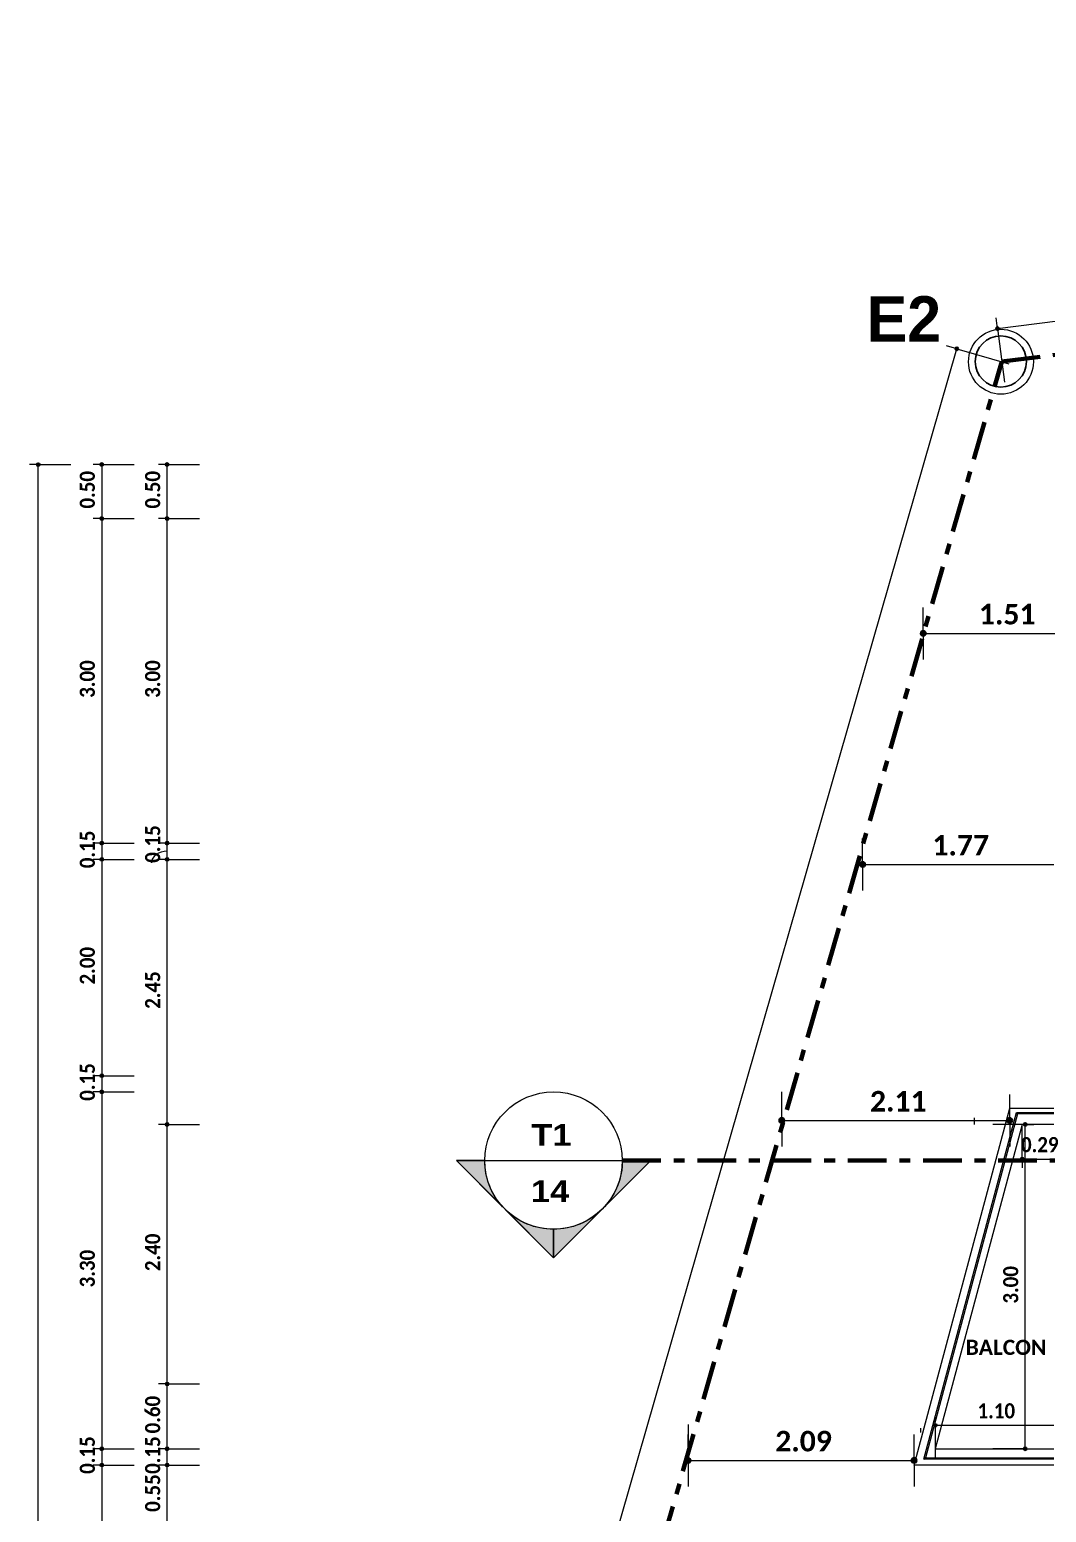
# Model space of a CAD drawing. Header units: metres. Extents: x -144 to 1000, y -717 to 29.
# Drawn here: x 773.71 to 783.11, y -557.86 to -544.15 of the extents above; entities that cross this region are included whole.
import ezdxf

# ---------------------------------------------------------------- set-up
doc = ezdxf.new("R2010")
doc.units = ezdxf.units.M
doc.linetypes.add('Dash Dot 3_16_', pattern=[0.595313, 0.357187, -0.119063, 0, -0.119063])
doc.layers.get('0').update_dxf_attribs({"color": 1})
for name, color, linetype, lineweight in [('A-ANNO-DIMS', 1, 'Continuous', 9), ('A-DETL', 1, 'Continuous', 9), ('A-DETL-THIN', 1, 'Continuous', 9), ('A-FLOR-HRAL', 1, 'Continuous', 9), ('A-WALL', 4, 'Continuous', 9), ('G-ANNO-SYMB', 1, 'Continuous', 9), ('G-ANNO-TEXT', 2, 'Continuous', 9)]:
    doc.layers.add(name, color=color, linetype=linetype, lineweight=lineweight)
doc.styles.add('Arial Black', font='', dxfattribs={"height": 0.15})
doc.styles.add('Britannic Bold_B', font='', dxfattribs={"width": 0.7})
doc.styles.add('Calibri_B', font='calibrib.ttf', dxfattribs={"height": 0.165})
doc.styles.add('Calibri_B_3', font='calibrib.ttf', dxfattribs={"height": 0.15})
doc.styles.add('Calibri_B_6', font='calibrib.ttf', dxfattribs={"width": 0.9})
doc.styles.get('Arial Black').set_extended_font_data('Arial Black')
doc.styles.get('Britannic Bold_B').set_extended_font_data('Britannic Bold', bold=True)

# ---------------------------------------------------------------- blocks, each defined once
blk = doc.blocks.new('A$C4d52d4f2')
blk.add_circle((-0.30664, -0.16869), 0.00238)
blk = doc.blocks.new('G')
at = {"layer": 'A-ANNO-DIMS', "lineweight": 25, "true_color": 0x0000ff}
h = blk.add_hatch(color=5, dxfattribs=at)
edge = h.paths.add_edge_path()
edge.add_arc((777.251, -490.412), 0.015, 0, 360)
h = blk.add_hatch(color=5, dxfattribs=at)
edge = h.paths.add_edge_path()
edge.add_arc((776.875, -490.599), 0.015, 0, 360)
at = {"layer": 'A-ANNO-DIMS', "lineweight": 25}
h = blk.add_hatch(color=256, dxfattribs=at)
edge = h.paths.add_edge_path()
edge.add_arc((768.383, -491.67), 0.015, 0, 360)
h = blk.add_hatch(color=256, dxfattribs=at)
edge = h.paths.add_edge_path()
edge.add_arc((768.97, -491.669), 0.015, 0, 360)
h = blk.add_hatch(color=256, dxfattribs=at)
edge = h.paths.add_edge_path()
edge.add_arc((769.574, -491.669), 0.015, 0, 360)
h = blk.add_hatch(color=256, dxfattribs=at)
edge = h.paths.add_edge_path()
edge.add_arc((768.97, -492.169), 0.015, 0, 360)
h = blk.add_hatch(color=256, dxfattribs=at)
edge = h.paths.add_edge_path()
edge.add_arc((768.97, -492.169), 0.015, 0, 360)
h = blk.add_hatch(color=256, dxfattribs=at)
edge = h.paths.add_edge_path()
edge.add_arc((769.574, -492.169), 0.015, 0, 360)
h = blk.add_hatch(color=256, dxfattribs=at)
edge = h.paths.add_edge_path()
edge.add_arc((769.574, -492.169), 0.015, 0, 360)
at = {"layer": 'A-ANNO-DIMS', "lineweight": 25, "true_color": 0x0000ff}
h = blk.add_hatch(color=5, dxfattribs=at)
edge = h.paths.add_edge_path()
edge.add_arc((776.564, -493.23), 0.025, 0, 360)
at = {"layer": 'A-ANNO-DIMS', "lineweight": 25}
h = blk.add_hatch(color=256, dxfattribs=at)
edge = h.paths.add_edge_path()
edge.add_arc((768.97, -495.169), 0.015, 0, 360)
h = blk.add_hatch(color=256, dxfattribs=at)
edge = h.paths.add_edge_path()
edge.add_arc((768.97, -495.169), 0.015, 0, 360)
h = blk.add_hatch(color=256, dxfattribs=at)
edge = h.paths.add_edge_path()
edge.add_arc((769.574, -495.169), 0.015, 0, 360)
h = blk.add_hatch(color=256, dxfattribs=at)
edge = h.paths.add_edge_path()
edge.add_arc((769.574, -495.169), 0.015, 0, 360)
h = blk.add_hatch(color=256, dxfattribs=at)
edge = h.paths.add_edge_path()
edge.add_arc((768.97, -495.319), 0.015, 0, 360)
h = blk.add_hatch(color=256, dxfattribs=at)
edge = h.paths.add_edge_path()
edge.add_arc((768.97, -495.319), 0.015, 0, 360)
h = blk.add_hatch(color=256, dxfattribs=at)
edge = h.paths.add_edge_path()
edge.add_arc((769.574, -495.319), 0.015, 0, 360)
h = blk.add_hatch(color=256, dxfattribs=at)
edge = h.paths.add_edge_path()
edge.add_arc((769.574, -495.319), 0.015, 0, 360)
at = {"layer": 'A-ANNO-DIMS', "lineweight": 25, "true_color": 0x0000ff}
h = blk.add_hatch(color=5, dxfattribs=at)
edge = h.paths.add_edge_path()
edge.add_arc((776.004, -495.366), 0.025, 0, 360)
at = {"layer": 'A-ANNO-DIMS', "lineweight": 25}
h = blk.add_hatch(color=256, dxfattribs=at)
edge = h.paths.add_edge_path()
edge.add_arc((768.97, -497.319), 0.015, 0, 360)
h = blk.add_hatch(color=256, dxfattribs=at)
edge = h.paths.add_edge_path()
edge.add_arc((768.97, -497.319), 0.015, 0, 360)
h = blk.add_hatch(color=256, dxfattribs=at)
edge = h.paths.add_edge_path()
edge.add_arc((768.97, -497.469), 0.015, 0, 360)
h = blk.add_hatch(color=256, dxfattribs=at)
edge = h.paths.add_edge_path()
edge.add_arc((768.97, -497.469), 0.015, 0, 360)
h = blk.add_hatch(color=256, dxfattribs=at)
edge = h.paths.add_edge_path()
edge.add_arc((769.574, -497.769), 0.015, 0, 360)
h = blk.add_hatch(color=256, dxfattribs=at)
edge = h.paths.add_edge_path()
edge.add_arc((769.574, -497.769), 0.015, 0, 360)
at = {"layer": 'A-ANNO-DIMS', "lineweight": 25, "true_color": 0x0000ff}
h = blk.add_hatch(color=5, dxfattribs=at)
edge = h.paths.add_edge_path()
edge.add_arc((775.257, -497.733), 0.025, 0, 360)
h = blk.add_hatch(color=5, dxfattribs=at)
edge = h.paths.add_edge_path()
edge.add_arc((777.364, -497.733), 0.025, 0, 360)
at = {"layer": 'A-ANNO-DIMS', "lineweight": 25}
h = blk.add_hatch(color=256, dxfattribs=at)
edge = h.paths.add_edge_path()
edge.add_arc((777.507, -497.769), 0.015, 0, 360)
h = blk.add_hatch(color=256, dxfattribs=at)
edge = h.paths.add_edge_path()
edge.add_arc((777.479, -498.09), 0.015, 0, 360)
h = blk.add_hatch(color=256, dxfattribs=at)
edge = h.paths.add_edge_path()
edge.add_arc((769.574, -500.169), 0.015, 0, 360)
h = blk.add_hatch(color=256, dxfattribs=at)
edge = h.paths.add_edge_path()
edge.add_arc((769.574, -500.169), 0.015, 0, 360)
h = blk.add_hatch(color=256, dxfattribs=at)
edge = h.paths.add_edge_path()
edge.add_arc((776.675, -500.551), 0.015, 0, 360)
h = blk.add_hatch(color=256, dxfattribs=at)
edge = h.paths.add_edge_path()
edge.add_arc((768.97, -500.768), 0.015, 0, 360)
h = blk.add_hatch(color=256, dxfattribs=at)
edge = h.paths.add_edge_path()
edge.add_arc((768.97, -500.768), 0.015, 0, 360)
h = blk.add_hatch(color=256, dxfattribs=at)
edge = h.paths.add_edge_path()
edge.add_arc((769.574, -500.768), 0.015, 0, 360)
h = blk.add_hatch(color=256, dxfattribs=at)
edge = h.paths.add_edge_path()
edge.add_arc((769.574, -500.768), 0.015, 0, 360)
h = blk.add_hatch(color=256, dxfattribs=at)
edge = h.paths.add_edge_path()
edge.add_arc((777.507, -500.768), 0.015, 0, 360)
h = blk.add_hatch(color=256, dxfattribs=at)
edge = h.paths.add_edge_path()
edge.add_arc((768.97, -500.918), 0.015, 0, 360)
h = blk.add_hatch(color=256, dxfattribs=at)
edge = h.paths.add_edge_path()
edge.add_arc((768.97, -500.918), 0.015, 0, 360)
h = blk.add_hatch(color=256, dxfattribs=at)
edge = h.paths.add_edge_path()
edge.add_arc((769.574, -500.918), 0.015, 0, 360)
h = blk.add_hatch(color=256, dxfattribs=at)
edge = h.paths.add_edge_path()
edge.add_arc((769.574, -500.918), 0.015, 0, 360)
at = {"layer": 'A-ANNO-DIMS', "lineweight": 25, "true_color": 0x0000ff}
h = blk.add_hatch(color=5, dxfattribs=at)
edge = h.paths.add_edge_path()
edge.add_arc((774.39, -500.876), 0.025, 0, 360)
h = blk.add_hatch(color=5, dxfattribs=at)
edge = h.paths.add_edge_path()
edge.add_arc((776.48, -500.876), 0.025, 0, 360)
at = {"layer": 'G-ANNO-SYMB', "extrusion": (0, 0, -1)}
h = blk.add_hatch(color=256, dxfattribs=at)
edge = h.paths.add_edge_path()
edge.add_arc((-773.147, -498.104), 0.636, 317.9216, 360)
edge.add_line((-772.511, -498.104), (-772.249, -498.104))
edge.add_line((-772.249, -498.104), (-772.675, -498.53))
h = blk.add_hatch(color=256, dxfattribs=at)
edge = h.paths.add_edge_path()
edge.add_line((-773.618, -498.53), (-774.045, -498.104))
edge.add_line((-774.045, -498.104), (-773.782, -498.104))
edge.add_arc((-773.147, -498.104), 0.636, 180, 222.0784)
h = blk.add_hatch(color=256, dxfattribs=at)
edge = h.paths.add_edge_path()
edge.add_line((-772.698, -498.553), (-773.147, -499.002))
edge.add_line((-773.147, -499.002), (-773.147, -498.739))
edge.add_arc((-773.147, -498.104), 0.635, 270, 315)
h = blk.add_hatch(color=256, dxfattribs=at)
edge = h.paths.add_edge_path()
edge.add_arc((-773.147, -498.104), 0.635, 225, 270)
edge.add_line((-773.147, -498.739), (-773.147, -499.002))
edge.add_line((-773.147, -499.002), (-773.596, -498.553))
at = {"layer": 'A-ANNO-DIMS', "color": 5, "true_color": 0x0000ff}
for p, q in [((777.251, -490.412), (798.727, -487.649)), ((777.251, -490.412), (777.238, -490.313)), ((777.251, -490.412), (777.315, -490.908)), ((769.894, -514.89), (776.875, -490.599)), ((776.875, -490.599), (776.779, -490.571)), ((776.875, -490.599), (777.356, -490.737)), ((776.564, -493.23), (776.564, -492.99)), ((776.564, -493.23), (778.071, -493.23)), ((776.564, -493.23), (776.564, -493.47)), ((776.004, -495.366), (776.004, -495.126)), ((776.004, -495.366), (777.771, -495.366)), ((776.004, -495.366), (776.004, -495.606)), ((775.257, -497.733), (775.257, -497.493)), ((777.364, -497.733), (777.364, -497.493)), ((775.257, -497.733), (777.364, -497.733)), ((775.257, -497.733), (775.257, -497.973)), ((777.364, -497.733), (777.364, -497.973)), ((774.39, -500.876), (774.39, -500.636)), ((776.48, -500.876), (776.48, -500.636)), ((774.39, -500.876), (776.48, -500.876)), ((774.39, -500.876), (774.39, -501.116)), ((776.48, -500.876), (776.48, -501.116))]:
    blk.add_line(p, q, dxfattribs=at)
at = {"layer": 'A-ANNO-DIMS'}
for p, q in [((768.383, -491.67), (768.303, -491.67)), ((768.383, -513.269), (768.383, -491.67)), ((768.383, -491.67), (768.683, -491.67)), ((768.97, -491.669), (768.89, -491.669)), ((768.97, -491.669), (768.97, -492.169)), ((768.97, -491.669), (769.27, -491.669)), ((769.574, -491.669), (769.494, -491.669)), ((769.574, -492.169), (769.574, -491.669)), ((769.574, -491.669), (769.874, -491.669)), ((768.97, -492.169), (768.89, -492.169)), ((768.97, -492.169), (768.89, -492.169)), ((768.97, -492.169), (769.27, -492.169)), ((768.97, -492.169), (768.97, -495.169)), ((768.97, -492.169), (769.27, -492.169)), ((769.574, -492.169), (769.494, -492.169)), ((769.574, -492.169), (769.494, -492.169)), ((769.574, -495.169), (769.574, -492.169)), ((769.574, -492.169), (769.874, -492.169)), ((769.574, -492.169), (769.874, -492.169)), ((768.97, -495.169), (768.89, -495.169)), ((768.97, -495.169), (768.89, -495.169)), ((768.97, -495.169), (769.27, -495.169)), ((768.97, -495.169), (768.97, -495.319)), ((768.97, -495.169), (769.27, -495.169)), ((769.574, -495.169), (769.494, -495.169)), ((769.574, -495.169), (769.494, -495.169)), ((769.574, -495.319), (769.574, -495.169)), ((769.574, -495.169), (769.874, -495.169)), ((769.574, -495.169), (769.874, -495.169)), ((768.97, -495.319), (768.89, -495.319)), ((768.97, -495.319), (768.89, -495.319)), ((768.97, -495.319), (769.27, -495.319)), ((768.97, -495.319), (768.97, -497.319)), ((768.97, -495.319), (769.27, -495.319)), ((769.574, -495.319), (769.494, -495.319)), ((769.574, -495.319), (769.494, -495.319)), ((769.574, -497.769), (769.574, -495.319)), ((769.574, -495.319), (769.874, -495.319)), ((769.574, -495.319), (769.874, -495.319)), ((768.97, -497.319), (768.89, -497.319)), ((768.97, -497.319), (768.89, -497.319)), ((768.97, -497.319), (769.27, -497.319)), ((768.97, -497.319), (768.97, -497.469)), ((768.97, -497.319), (769.27, -497.319)), ((768.97, -497.469), (768.89, -497.469)), ((768.97, -497.469), (768.89, -497.469)), ((768.97, -497.469), (769.27, -497.469)), ((768.97, -497.469), (768.97, -500.768)), ((768.97, -497.469), (769.27, -497.469)), ((769.574, -497.769), (769.494, -497.769)), ((769.574, -497.769), (769.494, -497.769)), ((769.574, -500.169), (769.574, -497.769)), ((769.574, -497.769), (769.874, -497.769)), ((769.574, -497.769), (769.874, -497.769)), ((777.507, -497.769), (777.207, -497.769)), ((777.479, -498.09), (777.479, -497.79)), ((777.507, -500.768), (777.507, -497.769)), ((777.507, -497.769), (777.587, -497.769)), ((777.479, -498.09), (777.771, -498.09)), ((777.479, -498.09), (777.479, -498.17)), ((769.574, -500.169), (769.494, -500.169)), ((769.574, -500.169), (769.494, -500.169)), ((769.574, -500.768), (769.574, -500.169)), ((769.574, -500.169), (769.874, -500.169)), ((769.574, -500.169), (769.874, -500.169)), ((776.675, -500.551), (776.675, -500.471)), ((776.675, -500.551), (777.771, -500.551)), ((776.675, -500.551), (776.675, -500.851)), ((768.97, -500.768), (768.89, -500.768)), ((768.97, -500.768), (768.89, -500.768)), ((768.97, -500.768), (769.27, -500.768)), ((768.97, -500.768), (768.97, -500.918)), ((768.97, -500.768), (769.27, -500.768)), ((769.574, -500.768), (769.494, -500.768)), ((769.574, -500.768), (769.494, -500.768)), ((769.574, -500.918), (769.574, -500.768)), ((769.574, -500.768), (769.874, -500.768)), ((769.574, -500.768), (769.874, -500.768)), ((777.507, -500.768), (777.207, -500.768)), ((777.507, -500.768), (777.587, -500.768)), ((768.97, -500.918), (768.89, -500.918)), ((768.97, -500.918), (768.89, -500.918)), ((768.97, -500.918), (769.27, -500.918)), ((768.97, -500.918), (768.97, -503.769)), ((768.97, -500.918), (769.27, -500.918)), ((769.574, -500.918), (769.494, -500.918)), ((769.574, -500.918), (769.494, -500.918)), ((769.574, -501.469), (769.574, -500.918)), ((769.574, -500.918), (769.874, -500.918)), ((769.574, -500.918), (769.874, -500.918))]:
    blk.add_line(p, q, dxfattribs=at)
at = {"layer": 'A-ANNO-DIMS', "color": 5, "lineweight": 25, "true_color": 0x0000ff}
for centre, radius in [((777.251, -490.412), 0.015), ((776.875, -490.599), 0.015), ((776.564, -493.23), 0.025), ((776.004, -495.366), 0.025), ((775.257, -497.733), 0.025), ((777.364, -497.733), 0.025), ((774.39, -500.876), 0.025), ((776.48, -500.876), 0.025)]:
    blk.add_circle(centre, radius, dxfattribs=at)
at = {"layer": 'A-ANNO-DIMS', "lineweight": 25}
for centre in [(768.383, -491.67), (768.97, -491.669), (769.574, -491.669), (768.97, -492.169), (768.97, -492.169), (769.574, -492.169), (769.574, -492.169), (768.97, -495.169), (768.97, -495.169), (769.574, -495.169), (769.574, -495.169), (768.97, -495.319), (768.97, -495.319), (769.574, -495.319), (769.574, -495.319), (768.97, -497.319), (768.97, -497.319), (768.97, -497.469), (768.97, -497.469), (769.574, -497.769), (769.574, -497.769), (777.507, -497.769), (777.479, -498.09), (769.574, -500.169), (769.574, -500.169), (776.675, -500.551), (768.97, -500.768), (768.97, -500.768), (769.574, -500.768), (769.574, -500.768), (777.507, -500.768), (768.97, -500.918), (768.97, -500.918), (769.574, -500.918), (769.574, -500.918)]:
    blk.add_circle(centre, 0.015, dxfattribs=at)
at = {"layer": 'A-ANNO-DIMS'}
blk.add_ellipse((769.574, -495.351), major_axis=(0.145, 0), ratio=0.736469, start_param=1.570796, end_param=3.141593, dxfattribs=at)
at = {"layer": 'A-DETL', "color": 7, "linetype": 'Dash Dot 3_16_', "lineweight": 70}
for p, q in [((777.29, -490.718), (798.766, -487.954)), ((770.31, -515.01), (777.29, -490.718))]:
    blk.add_line(p, q, dxfattribs=at)
at = {"layer": 'A-DETL', "color": 253, "true_color": 0xb6b6b6}
for p, q in [((776.564, -493.219), (776.564, -493.179)), ((776.564, -493.219), (776.564, -493.179)), ((776.004, -495.169), (776.004, -495.129)), ((776.004, -495.169), (776.004, -495.129)), ((775.257, -497.529), (775.257, -497.469)), ((775.257, -497.529), (775.257, -497.469)), ((777.038, -497.769), (777.038, -497.709)), ((774.39, -500.544), (774.39, -500.744)), ((776.542, -500.618), (776.542, -500.578))]:
    blk.add_line(p, q, dxfattribs=at)
at = {"layer": 'A-DETL-THIN'}
blk.add_circle((777.283, -490.719), 0.3, dxfattribs=at)
at = {"layer": 'A-FLOR-HRAL'}
for p, q in [((776.569, -500.864), (777.428, -497.658)), ((777.437, -497.67), (776.584, -500.852)), ((777.428, -497.658), (777.771, -497.658)), ((777.428, -497.658), (777.437, -497.67)), ((777.771, -497.67), (777.437, -497.67)), ((776.569, -500.864), (776.584, -500.852)), ((777.771, -500.864), (776.569, -500.864)), ((776.584, -500.852), (777.771, -500.852))]:
    blk.add_line(p, q, dxfattribs=at)
at = {"layer": 'A-WALL'}
for p, q in [((776.48, -500.918), (777.364, -497.619)), ((777.364, -497.619), (777.771, -497.619)), ((777.479, -497.769), (776.675, -500.768)), ((777.771, -497.769), (777.479, -497.769)), ((776.675, -500.768), (777.771, -500.768)), ((777.771, -500.918), (776.48, -500.918))]:
    blk.add_line(p, q, dxfattribs=at)
at = {"layer": 'G-ANNO-SYMB', "lineweight": 18, "extrusion": (0, 0, -1)}
for p, q in [((773.147, -499.002), (772.249, -498.104)), ((772.512, -498.104), (772.249, -498.104)), ((772.675, -498.53), (772.249, -498.104)), ((772.249, -498.104), (772.511, -498.104)), ((773.147, -499.002), (774.045, -498.104)), ((774.045, -498.104), (773.618, -498.53)), ((773.782, -498.104), (774.045, -498.104)), ((773.782, -498.104), (774.045, -498.104)), ((773.147, -499.002), (772.698, -498.553)), ((773.596, -498.553), (773.147, -499.002)), ((773.147, -498.739), (773.147, -499.002)), ((773.147, -499.002), (773.147, -498.739))]:
    blk.add_line(p, q, dxfattribs=at)
at = {"layer": 'G-ANNO-SYMB', "lineweight": 18}
blk.add_line((772.512, -498.104), (773.782, -498.104), dxfattribs=at)
at = {"layer": 'G-ANNO-SYMB', "linetype": 'Dash Dot 3_16_', "lineweight": 70}
blk.add_line((773.782, -498.104), (782.347, -498.104), dxfattribs=at)
at = {"layer": 'G-ANNO-SYMB', "lineweight": 18, "extrusion": (0, 0, -1)}
for radius, start, end in [(0.635, 0, 180), (0.636, 317.9216, 0), (0.635, 180, 0), (0.636, 180, 222.0784), (0.635, 270, 315), (0.635, 225, 270)]:
    blk.add_arc((-773.147, -498.104), radius, start, end, dxfattribs=at)
at = {"layer": 'A-ANNO-DIMS', "char_height": 0.14, "width": 0.37613, "attachment_point": 1, "rotation": 90, "line_spacing_factor": 1.158048, "style": 'Calibri_B_6'}
for s, insert in [('0.50', (768.766, -492.076)), ('0.50', (769.37, -492.076)), ('3.00', (768.766, -493.826)), ('3.00', (769.37, -493.826)), ('0.15', (768.766, -495.401)), ('0.15', (769.37, -495.351)), ('2.00', (768.766, -496.476)), ('2.45', (769.37, -496.701)), ('0.15', (768.766, -497.551)), ('2.40', (769.37, -499.126)), ('3.30', (768.766, -499.276)), ('3.00', (777.303, -499.426)), ('0.60', (769.37, -500.626)), ('0.15', (768.766, -501)), ('0.15', (769.37, -501)), ('0.55', (769.37, -501.351))]:
    blk.add_mtext(s, dxfattribs=dict(at, insert=insert))
at = {"layer": 'A-ANNO-DIMS', "color": 5, "true_color": 0x0000ff, "char_height": 0.19, "width": 0.57208, "attachment_point": 1, "line_spacing_factor": 1.158048, "style": 'Calibri_B_3'}
for s, insert in [('1.51', (777.079, -492.957)), ('1.77', (776.649, -495.093)), ('2.11', (776.072, -497.46)), ('2.09', (775.196, -500.602))]:
    blk.add_mtext(s, dxfattribs=dict(at, insert=insert))
at = {"layer": 'A-ANNO-DIMS', "char_height": 0.14, "width": 0.37613, "attachment_point": 1, "line_spacing_factor": 1.158048, "style": 'Calibri_B_6'}
for s, insert in [('0.29', (777.468, -497.886)), ('1.10', (777.066, -500.347))]:
    blk.add_mtext(s, dxfattribs=dict(at, insert=insert))
at = {"layer": 'G-ANNO-SYMB', "style": 'Arial Black'}
for s, p in [('T1', (772.94, -497.967)), ('14', (772.937, -498.487))]:
    blk.add_text(s, height=0.2, dxfattribs=at).set_placement(p)
at = {"layer": 'G-ANNO-TEXT'}
for s, height, style, p in [('E2', 0.42, 'Britannic Bold_B', (776.042, -490.533)), ('BALCON', 0.14, 'Calibri_B', (776.957, -499.9))]:
    blk.add_text(s, height=height, dxfattribs=dict(at, style=style)).set_placement(p)

msp = doc.modelspace()

# ---------------------------------------------------------------- block references
at = {"xscale": 99.43160273753426, "yscale": 99.43160273753426, "zscale": 99.43160273753426}
msp.add_blockref('A$C4d52d4f2', (813.179, -530.45), dxfattribs=at)
at = {"color": 3}
msp.add_blockref('G', (5.408, -56.506), dxfattribs=at)

doc.saveas('drawing.dxf')
